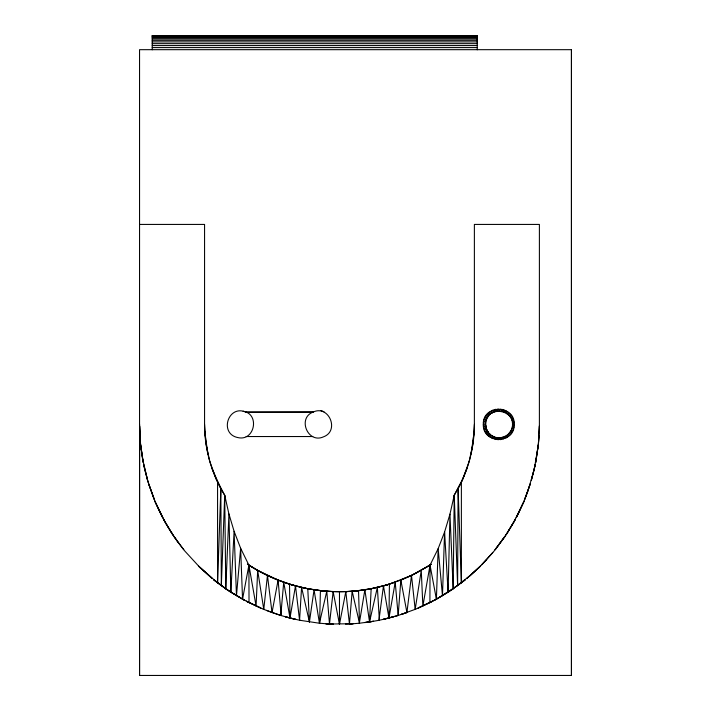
<?xml version="1.0" encoding="UTF-8"?>
<svg xmlns="http://www.w3.org/2000/svg" width="711" height="711" viewBox="0 0 711 711"><rect width="100%" height="100%" fill="white"/><g stroke="black" fill="none" stroke-linecap="round" stroke-linejoin="round"><path stroke-width="1.07" d="M139.552 675.45L139.552 49.681L571.448 49.681L571.448 675.45L139.552 675.45L139.605 426.218L140.414 442.606L139.552 424.351M538.378 444.473L535.703 462.55L538.378 444.473L539.391 424.351L539.391 224.427L474.379 224.427L474.379 424.351C474.37 446.668 468.727 468.958 458.097 488.581L457.608 585.624L436.394 599.195L418.112 608.118L432.644 601.222M469.242 461.208L462.914 478.761L454.231 495.274L449.965 514.133L444.588 532.015L448.09 592.165L453.165 588.779L454.231 495.274L461.377 482.138L467.011 468.318M209.701 461.199L216.028 478.761L224.712 495.274L228.924 513.946L234.097 531.304L240.629 548.27L248.903 565.147C289.919 591.819 342.8 598.929 389.424 584.131L383.46 585.873L378.936 620.33L388.953 618.046L389.424 584.131L411.491 575.448L430.039 565.147L438.154 548.661L444.588 532.015L442.473 595.676L434.394 600.288M448.09 592.165L449.965 514.133L453.165 588.779M266.412 610.376L281.165 615.575L278.099 580.096L257.675 570.4L247.401 564.116C263.994 574.826 282.285 582.984 301.58 587.393L299.571 620.232L300.015 620.33L289.99 618.046L289.519 584.131L295.483 585.873L299.571 620.232L319.621 623.263L320.412 590.637L326.776 591.259L329.486 624.009L353.278 623.725L345.493 624.107M474.379 424.351L473.091 442.962L469.251 461.199M228.924 590.912L244.548 600.288L230.853 592.165L217.566 582.807L220.845 488.581L211.931 468.318M393.53 616.766L383.345 619.317L398.16 615.45L400.844 580.096L411.491 575.448L430.039 565.147L429.915 602.644L436.394 599.195L438.154 548.661L442.473 595.676L450.019 590.912M139.552 224.427L204.564 224.427L204.564 424.351C204.528 449.254 211.665 474.068 224.712 495.274L221.334 585.624L227.893 590.228M225.787 588.779L228.924 513.946L230.853 592.165L225.787 588.779L224.712 495.274M275.406 579.021L290.879 584.549L306.814 588.548L323.061 590.957L333.139 591.632L339.476 624.267L345.804 591.632L355.304 591.01L371.16 588.699L364.876 589.783L359.331 623.263L373.568 621.272L364.796 622.569L369.524 621.965L371.16 588.699L386.393 585.046L395.218 582.202L398.16 615.45L388.953 618.046L383.46 585.873M483.32 424.351C482.387 404.443 515.128 404.443 514.195 424.351C515.128 444.259 482.387 444.259 483.32 424.351L485.657 424.351C486.013 403.261 519.297 409.954 511.485 429.542C508.534 437.158 498.295 440.269 491.621 435.567C488.706 433.568 486.644 430.475 485.906 427.027C485.542 423.098 485.649 424.654 485.969 427.231L485.88 426.76M538.538 442.606L539.338 426.218M230.853 592.165L234.097 531.304L236.47 595.676L240.629 548.27L242.549 599.195L260.83 608.118L246.299 601.222L249.028 602.644L248.903 565.147L242.549 599.195M512.453 424.982L512.498 424.351L514.195 424.351M349.457 624.009L352.167 591.259L358.531 590.637L359.508 623.227L349.457 624.009L345.804 591.632M474.175 431.808L471.091 453.965M538.085 447.166L539.062 435.772M289.99 618.046L280.783 615.45L283.725 582.202L289.99 618.046L295.598 619.317L285.413 616.766L289.99 618.046L295.483 585.873M500.064 411.074L500.268 408.985M333.45 624.107L325.674 623.725L329.486 624.009L333.139 591.632M538.111 446.321L534.183 469.687L527.74 491.612L524.754 499.344L530.282 483.889L523.589 502.259L524.078 501.086L518.834 512.658L516.284 517.617L523.305 502.784L513.493 522.763L506.01 534.948L515.413 519.27L507.538 532.406M309.418 621.965L307.783 588.699L301.58 587.393L309.418 621.965L314.066 589.783L319.435 623.227L329.486 624.009M498.758 439.789L499.078 437.834L497.247 439.718L497.442 437.674L496.145 437.478L495.745 439.496M388.953 618.046L395.218 582.202M278.099 580.096L272.02 612.527L280.783 615.45M501.77 409.207L501.371 411.207L502.099 411.358M369.524 621.965L377.363 587.393L379.372 620.232L369.524 621.965L364.876 589.783C345.626 592.725 325.94 592.103 306.814 588.548M319.435 623.227L326.776 591.259M494.278 439.122L494.892 437.096M502.65 411.527L503.237 409.572M504.668 410.078L503.912 411.909L504.57 412.184M505.103 412.478L506.036 410.727M511.485 429.542L513.022 430.253L510.818 430.795L510.16 431.968L511.6 432.928M492.847 438.616L493.941 436.812L491.479 437.967L492.51 436.047L491.39 435.381L490.181 437.185M507.334 411.509L506.276 413.1L507.334 413.891L509.68 413.429L508.569 414.913M507.583 532.548L494.136 551.034L481.782 564.721L492.803 552.563M488.377 416.379L487.853 417.064L485.924 415.766M488.964 436.287L490.377 434.554M507.334 413.891L508.552 412.416M478.663 567.858L480.485 566.063L466.94 578.345L478.663 567.858L486.635 559.664M479.098 567.325L470.229 575.572L451.05 590.228M510.24 416.948L511.6 415.766L509.254 415.739L510.694 414.549M490.181 411.509L491.621 413.242M488.59 432.688L486.822 434.145L489.586 433.897L487.844 435.265M458.097 488.581L461.377 582.807L465.492 579.527L451.796 589.695M464.754 580.087L457.608 585.624L454.231 495.274M429.56 565.458L431.284 564.241L415.811 573.342L400.844 580.096L406.923 612.527L397.787 615.575M491.434 413.393L492.145 412.958M435.754 599.506L448.668 591.756M511.485 419.268L513.022 418.441L510.765 417.926L512.373 417.073M313.267 411.998C297.02 417.935 307.854 444.099 323.541 436.812C339.787 430.875 328.953 404.71 313.267 411.998L245.926 412.158C228.151 404.186 218.784 433.808 237.874 437.576C254.68 441.664 260.208 413.891 243.118 411.234M485.924 432.928L487.915 431.861L485.142 431.63L487.195 430.528L488.022 431.995L487.613 431.293M430.351 602.324L415.18 609.363L411.491 575.448L406.923 612.527L401.093 614.464L415.704 609.158L415.18 609.363L421.268 570.4L422.867 606.039L430.039 565.147L436.394 599.195M506.534 435.567L507.334 437.185L505.157 436.314L503.957 436.892L504.668 438.616M401.377 579.892L386.393 585.046L370.991 588.77M484.493 430.253L486.671 429.542L483.987 428.831L486.244 428.146L486.759 429.711L486.591 429.266M511.822 420.388L513.538 419.863M513.902 421.339L512.213 421.667L512.302 422.298M483.613 427.355L485.906 427.027L483.391 425.862L485.773 425.622M512.364 423.009L514.124 422.832M152.216 35.692L477.232 35.692M152.216 36.11L477.232 36.11M152.216 36.785L477.232 36.785M152.216 37.727L477.232 37.727M152.216 38.909L477.232 38.909M152.216 40.314L477.232 40.314M152.216 41.913L477.232 41.913M152.216 43.673L477.232 43.673M152.216 45.584L477.232 45.584M152.216 47.593L477.232 47.593M245.926 412.158L312.964 412.158M246.139 436.536L312.751 436.536M499.522 411.02L498.758 411.011L498.758 408.905M483.391 422.832L485.782 423.072M512.382 425.693L514.124 425.862M483.613 421.339L485.906 421.783M512.249 427.027L513.902 427.355M486.28 420.565L483.987 419.863L486.671 419.268L484.493 418.441M511.858 428.324L513.538 428.831M321.034 410.558L323.976 411.776M248.592 602.324L263.763 609.363L267.452 575.448L272.02 612.527L263.239 609.158L263.763 609.363L257.675 570.4L256.084 606.039L248.903 565.147M492.981 436.296L494.012 436.83M485.142 417.073L487.248 418.192M510.818 430.795L512.373 431.63M230.275 591.756L243.198 599.506M217.566 482.138L217.566 582.807L213.451 579.527L227.147 589.695M214.189 580.087L221.334 585.624L220.845 488.581M217.566 582.807L198.467 566.063L212.002 578.345L199.844 567.325M510.694 434.145L509.307 433.008L508.427 434.021L509.68 435.265M488.644 416.051L486.822 414.549L489.586 414.913L487.844 413.429M489.915 434.172L490.43 434.59M200.28 567.858L184.913 551.149C172.542 536.032 162.392 519.119 154.865 501.086L155.362 502.259L148.661 483.889L154.189 499.344L147.666 480.743L148.084 482.111L144.76 469.687L143.613 464.39L147.604 480.307L142.484 458.479L140.574 444.473L143.249 462.55L140.84 446.321M488.964 412.416L490.439 414.211M507.396 434.865L508.552 436.287M173.991 536.494L183.767 549.674M171.36 532.548L177.821 541.986M172.933 534.948L165.459 522.763L155.647 502.784L162.659 517.617M163.53 519.27L171.973 533.348M491.479 410.727L492.554 412.736M505.157 436.314L506.036 437.967M492.847 410.078L493.701 412.131L494.918 411.705L494.278 409.572L496.456 411.234L495.745 409.207M503.237 439.122L502.677 437.274L501.397 437.603L501.77 439.496M209.701 461.208L205.852 442.962L204.564 424.351M352.167 591.259L359.508 623.227M207.861 453.965L204.777 431.808M497.247 408.985L497.46 411.136M500.073 437.736L500.268 439.718M139.88 435.772L140.858 447.166M571.448 49.681L571.448 675.45M477.232 49.814L477.232 35.55L152.216 35.55L152.216 49.814M461.377 482.138L461.377 582.807M339.476 591.756L339.476 624.267M535.33 464.39L531.339 480.307L535.33 464.39M504.952 536.494L495.176 549.674L504.952 536.494"/></g></svg>
